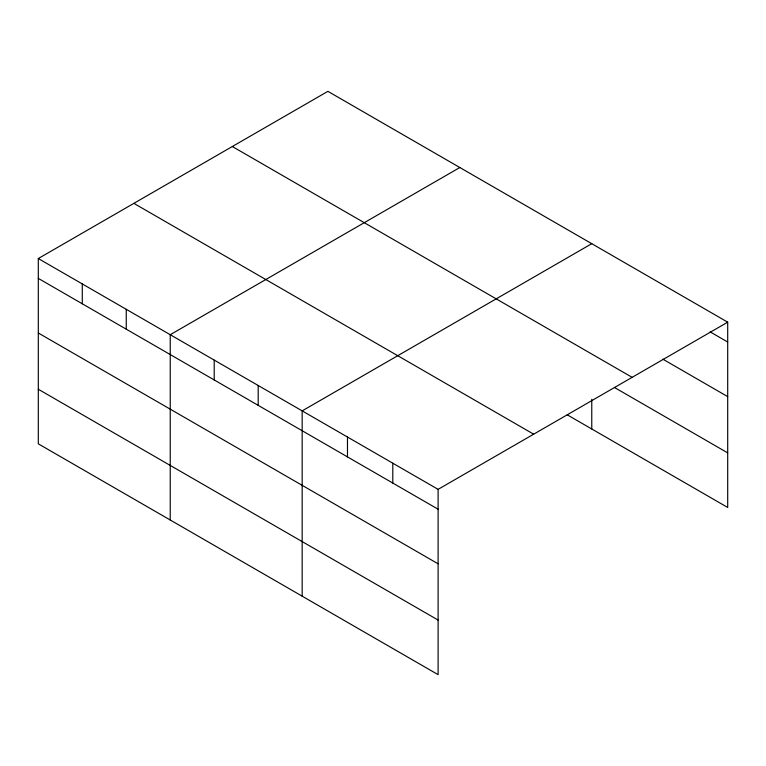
<?xml version="1.0" encoding="UTF-8"?>
<svg xmlns="http://www.w3.org/2000/svg" width="766" height="766" viewBox="0 0 766 766"><rect width="100%" height="100%" fill="white"/><g stroke="black" fill="none" stroke-linecap="round" stroke-linejoin="round"><path stroke-width="1.15" d="M438.104 563.814L438.104 489.359L38.3 258.535L38.3 443.83L438.104 674.654L438.104 563.814L38.3 332.99M38.3 258.535L327.896 91.346L727.7 322.17L727.7 507.465L567.223 414.808M459.83 167.515L170.234 334.713L170.234 520.009M591.764 243.684L302.168 410.882L302.168 596.178M438.104 489.359L727.7 322.17M710.197 331.917L727.7 342.019M662.82 359.158L727.7 396.616M232.328 146.517L632.132 377.341M614.418 387.462L727.7 452.869M133.868 203.363L533.672 434.188M38.3 278.393L438.104 509.218M38.3 389.243L438.104 620.067M591.764 399.306L591.764 428.979M392.795 463.2L392.795 483.059M347.477 437.041L347.477 456.9M258.19 385.49L258.19 405.348M214.212 360.097L214.212 379.955M126.256 309.32L126.256 329.179M82.278 283.927L82.278 303.786"/></g></svg>
